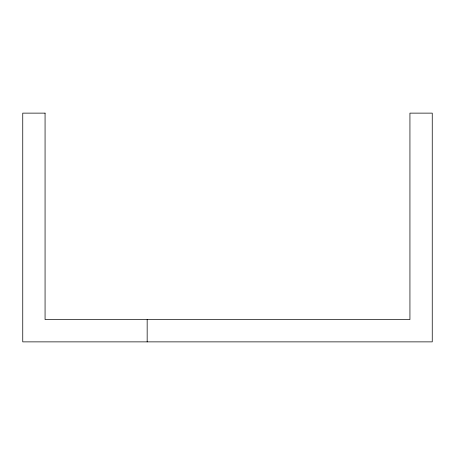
<?xml version="1.0" encoding="UTF-8"?>
<svg xmlns="http://www.w3.org/2000/svg" width="455" height="455" viewBox="0 0 455 455"><rect width="100%" height="100%" fill="white"/><g stroke="black" fill="none" stroke-linecap="round" stroke-linejoin="round"><path stroke-width="0.68" d="M147.164 319.552L147.164 341.87M45.068 113.13L22.75 113.13L22.75 341.87L432.25 341.87L432.25 113.13L409.932 113.13L409.932 319.552L45.068 319.552L45.068 113.13"/></g></svg>
